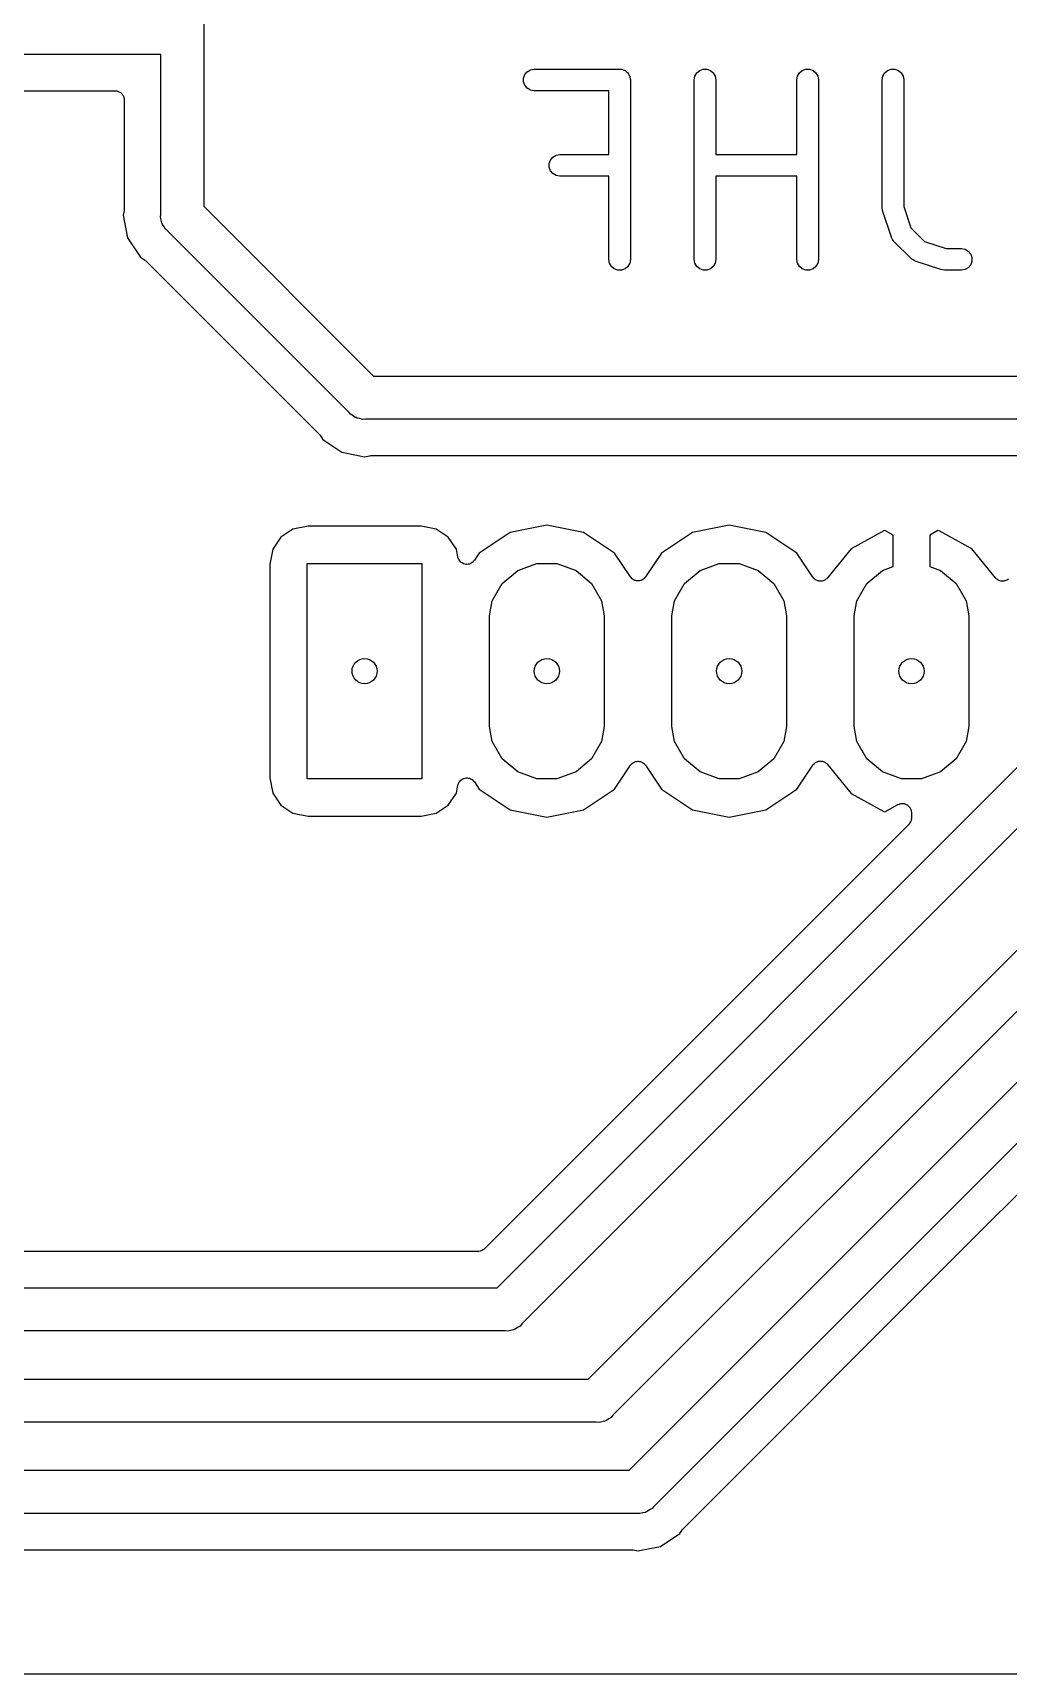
# Model space of a CAD drawing. Extents: x 99.1 to 195.6, y -78.7 to -33.
# Drawn here: x 146.51 to 160.1, y -78.74 to -55.88 of the extents above; entities that cross this region are included whole.
import ezdxf

# ---------------------------------------------------------------- set-up
doc = ezdxf.new("R2010")
doc.units = 0
doc.header["$MEASUREMENT"] = 0
doc.layers.add('BLACK', color=7, linetype='CONTINUOUS')

msp = doc.modelspace()

# ---------------------------------------------------------------- linework, layer by layer
at = {"layer": 'BLACK', "linetype": 'CONTINUOUS'}
for p, q in [((148.89, -50.8131), (148.89, -58.2957)), ((148.29, -56.18), (144.374, -56.18)), ((148.29, -58.4069), (148.29, -56.18)), ((153.346, -56.5099), (153.363, -56.461)), ((153.363, -56.461), (153.397, -56.421)), ((153.397, -56.421), (153.442, -56.395)), ((153.442, -56.395), (153.493, -56.386)), ((153.493, -56.386), (154.684, -56.386)), ((154.684, -56.386), (154.697, -56.3882)), ((154.697, -56.3882), (154.71, -56.3882)), ((154.71, -56.3882), (154.722, -56.3927)), ((154.722, -56.3927), (154.735, -56.395)), ((154.735, -56.395), (154.746, -56.4016)), ((154.746, -56.4016), (154.759, -56.406)), ((154.759, -56.406), (154.769, -56.4145)), ((154.769, -56.4145), (154.78, -56.421)), ((154.78, -56.421), (154.789, -56.4311)), ((154.789, -56.4311), (154.799, -56.4395)), ((154.799, -56.4395), (154.805, -56.4509)), ((154.805, -56.4509), (154.814, -56.461)), ((154.814, -56.461), (154.818, -56.4733)), ((155.733, -56.4846), (155.759, -56.4395)), ((155.759, -56.4395), (155.799, -56.406)), ((155.799, -56.406), (155.848, -56.3882)), ((155.848, -56.3882), (155.9, -56.3882)), ((155.9, -56.3882), (155.949, -56.406)), ((155.949, -56.406), (155.989, -56.4395)), ((155.989, -56.4395), (156.015, -56.4846)), ((157.162, -56.4846), (157.188, -56.4395)), ((157.188, -56.4395), (157.228, -56.406)), ((157.228, -56.406), (157.277, -56.3882)), ((157.277, -56.3882), (157.329, -56.3882)), ((157.329, -56.3882), (157.378, -56.406)), ((157.378, -56.406), (157.418, -56.4395)), ((157.418, -56.4395), (157.444, -56.4846)), ((158.352, -56.4846), (158.378, -56.4395)), ((158.378, -56.4395), (158.418, -56.406)), ((158.418, -56.406), (158.467, -56.3882)), ((158.467, -56.3882), (158.519, -56.3882)), ((158.519, -56.3882), (158.568, -56.406)), ((158.568, -56.406), (158.608, -56.4395)), ((158.608, -56.4395), (158.634, -56.4846)), ((144.637, -56.688), (147.655, -56.688)), ((147.655, -56.688), (147.666, -56.6899)), ((147.666, -56.6899), (147.677, -56.6899)), ((147.677, -56.6899), (147.687, -56.6937)), ((153.346, -56.562), (153.346, -56.5099)), ((153.363, -56.611), (153.346, -56.562)), ((153.397, -56.6509), (153.363, -56.611)), ((153.442, -56.6769), (153.397, -56.6509)), ((153.493, -56.686), (153.442, -56.6769)), ((154.534, -56.686), (153.493, -56.686)), ((154.534, -57.5764), (154.534, -56.686)), ((154.818, -56.4733), (154.825, -56.4846)), ((154.825, -56.4846), (154.827, -56.4976)), ((154.827, -56.4976), (154.832, -56.5099)), ((154.832, -56.5099), (154.832, -56.523)), ((154.832, -56.523), (154.834, -56.536)), ((154.834, -56.536), (154.834, -59.036)), ((155.724, -56.536), (155.733, -56.4846)), ((155.724, -59.036), (155.724, -56.536)), ((156.015, -56.4846), (156.024, -56.536)), ((156.024, -56.536), (156.024, -57.5764)), ((157.153, -56.536), (157.162, -56.4846)), ((157.153, -57.5764), (157.153, -56.536)), ((157.444, -56.4846), (157.453, -56.536)), ((157.453, -56.536), (157.453, -59.036)), ((158.343, -56.536), (158.352, -56.4846)), ((158.343, -58.3217), (158.343, -56.536)), ((158.634, -56.4846), (158.643, -56.536)), ((158.643, -56.536), (158.643, -58.2973)), ((147.687, -56.6937), (147.698, -56.6957)), ((147.698, -56.6957), (147.708, -56.7012)), ((147.708, -56.7012), (147.719, -56.705)), ((147.719, -56.705), (147.727, -56.7122)), ((147.727, -56.7122), (147.737, -56.7177)), ((147.737, -56.7177), (147.744, -56.7262)), ((147.744, -56.7262), (147.752, -56.7334)), ((147.752, -56.7334), (147.758, -56.743)), ((147.758, -56.743), (147.765, -56.7515)), ((147.765, -56.7515), (147.769, -56.7619)), ((147.769, -56.7619), (147.774, -56.7716)), ((147.774, -56.7716), (147.776, -56.7825)), ((147.776, -56.7825), (147.78, -56.7929)), ((147.78, -56.7929), (147.78, -56.8041)), ((147.78, -56.8041), (147.782, -56.815)), ((147.782, -56.815), (147.782, -58.3279)), ((153.754, -57.6115), (153.799, -57.5855)), ((153.799, -57.5855), (153.85, -57.5764)), ((153.85, -57.5764), (154.534, -57.5764)), ((156.024, -57.5764), (157.153, -57.5764)), ((153.703, -57.7004), (153.721, -57.6514)), ((153.703, -57.7525), (153.703, -57.7004)), ((153.721, -57.8014), (153.703, -57.7525)), ((153.721, -57.6514), (153.754, -57.6115)), ((153.754, -57.8413), (153.721, -57.8014)), ((153.799, -57.8674), (153.754, -57.8413)), ((153.85, -57.8764), (153.799, -57.8674)), ((154.534, -57.8764), (153.85, -57.8764)), ((154.534, -59.036), (154.534, -57.8764)), ((157.153, -57.8764), (156.024, -57.8764)), ((156.024, -57.8764), (156.024, -59.036)), ((157.153, -59.036), (157.153, -57.8764)), ((147.78, -58.3527), (147.766, -58.42)), ((147.766, -58.42), (147.824, -58.7119)), ((147.782, -58.3279), (147.78, -58.3402)), ((147.78, -58.3402), (147.78, -58.3527)), ((148.287, -58.4465), (148.29, -58.4069)), ((148.297, -58.485), (148.287, -58.4465)), ((148.304, -58.5242), (148.297, -58.485)), ((148.89, -58.2957), (151.254, -60.66)), ((158.348, -58.3453), (158.343, -58.3217)), ((158.351, -58.3691), (158.348, -58.3453)), ((158.47, -58.7262), (158.351, -58.3691)), ((158.643, -58.2973), (158.743, -58.5978)), ((147.824, -58.7119), (147.829, -58.7353)), ((147.829, -58.7353), (148.007, -59.0025)), ((148.31, -58.5358), (148.304, -58.5242)), ((148.314, -58.5487), (148.31, -58.5358)), ((148.337, -58.5813), (148.314, -58.5487)), ((148.357, -58.6158), (148.337, -58.5813)), ((148.387, -58.6414), (148.357, -58.6158)), ((150.909, -61.1629), (148.387, -58.6414)), ((158.474, -58.7338), (158.47, -58.7262)), ((158.476, -58.7422), (158.474, -58.7338)), ((158.487, -58.7566), (158.476, -58.7422)), ((158.743, -58.5978), (158.932, -58.7858)), ((158.495, -58.7721), (158.487, -58.7566)), ((158.501, -58.7778), (158.495, -58.7721)), ((158.506, -58.7849), (158.501, -58.7778)), ((158.744, -59.023), (158.506, -58.7849)), ((158.932, -58.7858), (159.232, -58.886)), ((159.232, -58.886), (159.446, -58.886)), ((159.446, -58.886), (159.497, -58.895)), ((159.497, -58.895), (159.542, -58.921)), ((159.542, -58.921), (159.576, -58.961)), ((159.576, -58.961), (159.593, -59.0099)), ((148.007, -59.0025), (148.065, -59.0407)), ((148.065, -59.0407), (148.074, -59.0493)), ((148.074, -59.0493), (148.084, -59.0565)), ((148.084, -59.0565), (150.494, -61.4662)), ((154.543, -59.0873), (154.534, -59.036)), ((154.569, -59.1324), (154.543, -59.0873)), ((154.609, -59.1659), (154.569, -59.1324)), ((154.658, -59.1837), (154.609, -59.1659)), ((154.71, -59.1837), (154.658, -59.1837)), ((154.759, -59.1659), (154.71, -59.1837)), ((154.799, -59.1324), (154.759, -59.1659)), ((154.825, -59.0873), (154.799, -59.1324)), ((154.834, -59.036), (154.825, -59.0873)), ((155.733, -59.0873), (155.724, -59.036)), ((155.759, -59.1324), (155.733, -59.0873)), ((155.799, -59.1659), (155.759, -59.1324)), ((155.848, -59.1837), (155.799, -59.1659)), ((155.9, -59.1837), (155.848, -59.1837)), ((155.949, -59.1659), (155.9, -59.1837)), ((155.989, -59.1324), (155.949, -59.1659)), ((156.015, -59.0873), (155.989, -59.1324)), ((156.024, -59.036), (156.015, -59.0873)), ((157.162, -59.0873), (157.153, -59.036)), ((157.188, -59.1324), (157.162, -59.0873)), ((157.228, -59.1659), (157.188, -59.1324)), ((157.277, -59.1837), (157.228, -59.1659)), ((157.329, -59.1837), (157.277, -59.1837)), ((157.378, -59.1659), (157.329, -59.1837)), ((157.418, -59.1324), (157.378, -59.1659)), ((157.444, -59.0873), (157.418, -59.1324)), ((157.453, -59.036), (157.444, -59.0873)), ((158.751, -59.0279), (158.744, -59.023)), ((158.757, -59.0344), (158.751, -59.0279)), ((158.773, -59.0428), (158.757, -59.0344)), ((158.787, -59.0528), (158.773, -59.0428)), ((158.795, -59.0551), (158.787, -59.0528)), ((158.803, -59.0592), (158.795, -59.0551)), ((159.16, -59.1783), (158.803, -59.0592)), ((159.184, -59.1818), (159.16, -59.1783)), ((159.208, -59.186), (159.184, -59.1818)), ((159.446, -59.186), (159.208, -59.186)), ((159.497, -59.1769), (159.446, -59.186)), ((159.542, -59.1509), (159.497, -59.1769)), ((159.576, -59.111), (159.542, -59.1509)), ((159.593, -59.062), (159.576, -59.111)), ((159.593, -59.0099), (159.593, -59.062)), ((151.254, -60.66), (172.671, -60.66)), ((150.934, -61.1934), (150.909, -61.1629)), ((150.969, -61.2133), (150.934, -61.1934)), ((151.001, -61.2361), (150.969, -61.2133)), ((151.014, -61.2396), (151.001, -61.2361)), ((151.026, -61.2463), (151.014, -61.2396)), ((151.065, -61.2532), (151.026, -61.2463)), ((151.103, -61.2635), (151.065, -61.2532)), ((151.143, -61.26), (151.103, -61.2635)), ((172.504, -61.26), (151.143, -61.26)), ((150.494, -61.4662), (150.501, -61.4765)), ((150.501, -61.4765), (150.509, -61.4855)), ((150.509, -61.4855), (150.547, -61.5425)), ((150.547, -61.5425), (150.815, -61.7211)), ((150.815, -61.7211), (151.063, -61.7704)), ((151.063, -61.7704), (151.063, -61.7704)), ((151.063, -61.7704), (151.13, -61.7838)), ((151.13, -61.7838), (151.197, -61.7704)), ((151.197, -61.7704), (151.21, -61.7702)), ((151.21, -61.7702), (151.222, -61.768)), ((151.222, -61.768), (172.046, -61.768)), ((150.132, -62.7915), (149.964, -62.9038)), ((150.343, -62.7496), (150.132, -62.7915)), ((151.917, -62.7496), (150.343, -62.7496)), ((152.128, -62.7915), (151.917, -62.7496)), ((152.296, -62.9038), (152.128, -62.7915)), ((153.16, -62.8379), (152.727, -63.127)), ((153.67, -62.7364), (153.16, -62.8379)), ((154.18, -62.8379), (153.67, -62.7364)), ((154.613, -63.127), (154.18, -62.8379)), ((155.7, -62.8379), (155.267, -63.127)), ((156.21, -62.7364), (155.7, -62.8379)), ((156.72, -62.8379), (156.21, -62.7364)), ((157.153, -63.127), (156.72, -62.8379)), ((158.363, -62.816), (157.908, -63.0648)), ((158.381, -62.8121), (158.363, -62.816)), ((158.496, -62.8752), (158.381, -62.8121)), ((159.119, -62.8121), (159.004, -62.8752)), ((159.137, -62.816), (159.119, -62.8121)), ((159.592, -63.0648), (159.137, -62.816)), ((149.851, -63.0718), (149.81, -63.2825)), ((149.964, -62.9038), (149.851, -63.0718)), ((152.409, -63.0718), (152.296, -62.9038)), ((152.43, -63.1809), (152.409, -63.0718)), ((157.908, -63.0648), (157.581, -63.4711)), ((158.496, -63.3111), (158.496, -62.8752)), ((159.004, -62.8752), (159.004, -63.3111)), ((159.919, -63.4711), (159.592, -63.0648)), ((149.81, -63.2825), (149.81, -66.2575)), ((150.33, -66.27), (150.33, -63.27)), ((150.33, -63.27), (151.93, -63.27)), ((151.93, -63.27), (151.93, -66.27)), ((152.436, -63.1963), (152.43, -63.1809)), ((152.441, -63.2123), (152.436, -63.1963)), ((152.444, -63.2168), (152.441, -63.2123)), ((152.446, -63.222), (152.444, -63.2168)), ((152.457, -63.2345), (152.446, -63.222)), ((152.467, -63.2478), (152.457, -63.2345)), ((152.472, -63.251), (152.467, -63.2478)), ((152.475, -63.2552), (152.472, -63.251)), ((152.49, -63.2631), (152.475, -63.2552)), ((152.504, -63.2724), (152.49, -63.2631)), ((152.509, -63.2737), (152.504, -63.2724)), ((152.514, -63.2764), (152.509, -63.2737)), ((152.53, -63.2789), (152.514, -63.2764)), ((152.546, -63.2828), (152.53, -63.2789)), ((152.552, -63.2822), (152.546, -63.2828)), ((152.558, -63.2831), (152.552, -63.2822)), ((152.574, -63.2798), (152.558, -63.2831)), ((152.59, -63.278), (152.574, -63.2798)), ((152.595, -63.2756), (152.59, -63.278)), ((152.601, -63.2745), (152.595, -63.2756)), ((152.615, -63.2659), (152.601, -63.2745)), ((152.63, -63.2585), (152.615, -63.2659)), ((152.634, -63.2545), (152.63, -63.2585)), ((152.639, -63.2516), (152.634, -63.2545)), ((152.649, -63.2387), (152.639, -63.2516)), ((152.66, -63.2267), (152.649, -63.2387)), ((152.727, -63.127), (152.66, -63.2267)), ((153.264, -63.3665), (153.529, -63.27)), ((153.529, -63.27), (153.811, -63.27)), ((153.811, -63.27), (154.076, -63.3665)), ((154.834, -63.4583), (154.613, -63.127)), ((155.267, -63.127), (155.046, -63.4583)), ((155.804, -63.3665), (156.069, -63.27)), ((156.069, -63.27), (156.351, -63.27)), ((156.351, -63.27), (156.616, -63.3665)), ((157.377, -63.4621), (157.153, -63.127)), ((158.344, -63.3665), (158.496, -63.3111)), ((159.004, -63.3111), (159.156, -63.3665)), ((152.907, -63.7922), (153.048, -63.5478)), ((153.048, -63.5478), (153.264, -63.3665)), ((154.076, -63.3665), (154.292, -63.5478)), ((154.292, -63.5478), (154.433, -63.7922)), ((154.844, -63.4683), (154.834, -63.4583)), ((154.852, -63.4795), (154.844, -63.4683)), ((154.859, -63.4841), (154.852, -63.4795)), ((154.865, -63.4902), (154.859, -63.4841)), ((154.877, -63.4963), (154.865, -63.4902)), ((154.889, -63.504), (154.877, -63.4963)), ((154.897, -63.506), (154.889, -63.504)), ((154.904, -63.5097), (154.897, -63.506)), ((154.918, -63.5112), (154.904, -63.5097)), ((154.932, -63.5145), (154.918, -63.5112)), ((154.94, -63.5136), (154.932, -63.5145)), ((154.948, -63.5145), (154.94, -63.5136)), ((154.962, -63.5112), (154.948, -63.5145)), ((154.976, -63.5097), (154.962, -63.5112)), ((154.983, -63.506), (154.976, -63.5097)), ((154.991, -63.504), (154.983, -63.506)), ((155.003, -63.4963), (154.991, -63.504)), ((155.015, -63.4902), (155.003, -63.4963)), ((155.021, -63.4841), (155.015, -63.4902)), ((155.028, -63.4795), (155.021, -63.4841)), ((155.036, -63.4683), (155.028, -63.4795)), ((155.046, -63.4583), (155.036, -63.4683)), ((155.447, -63.7922), (155.588, -63.5478)), ((155.588, -63.5478), (155.804, -63.3665)), ((156.616, -63.3665), (156.832, -63.5478)), ((156.832, -63.5478), (156.973, -63.7922)), ((157.383, -63.468), (157.377, -63.4621)), ((157.387, -63.4751), (157.383, -63.468)), ((157.398, -63.4839), (157.387, -63.4751)), ((157.407, -63.4939), (157.398, -63.4839)), ((157.415, -63.4976), (157.407, -63.4939)), ((157.421, -63.5028), (157.415, -63.4976)), ((157.434, -63.5073), (157.421, -63.5028)), ((157.447, -63.5134), (157.434, -63.5073)), ((157.455, -63.5143), (157.447, -63.5134)), ((157.463, -63.517), (157.455, -63.5143)), ((157.477, -63.5167), (157.463, -63.517)), ((157.491, -63.5182), (157.477, -63.5167)), ((157.499, -63.5163), (157.491, -63.5182)), ((157.507, -63.5161), (157.499, -63.5163)), ((157.52, -63.511), (157.507, -63.5161)), ((157.534, -63.5077), (157.52, -63.511)), ((157.541, -63.5031), (157.534, -63.5077)), ((157.548, -63.5001), (157.541, -63.5031)), ((157.559, -63.491), (157.548, -63.5001)), ((157.57, -63.4832), (157.559, -63.491)), ((157.575, -63.4766), (157.57, -63.4832)), ((157.581, -63.4711), (157.575, -63.4766)), ((157.987, -63.7922), (158.128, -63.5478)), ((158.128, -63.5478), (158.344, -63.3665)), ((159.156, -63.3665), (159.372, -63.5478)), ((159.372, -63.5478), (159.513, -63.7922)), ((159.925, -63.4766), (159.919, -63.4711)), ((159.93, -63.4832), (159.925, -63.4766)), ((159.941, -63.491), (159.93, -63.4832)), ((159.952, -63.5001), (159.941, -63.491)), ((159.959, -63.5031), (159.952, -63.5001)), ((159.966, -63.5077), (159.959, -63.5031)), ((159.98, -63.5111), (159.966, -63.5077)), ((159.993, -63.5161), (159.98, -63.5111)), ((160.001, -63.5163), (159.993, -63.5161)), ((160.009, -63.5182), (160.001, -63.5163)), ((160.023, -63.5167), (160.009, -63.5182)), ((160.037, -63.517), (160.023, -63.5167)), ((160.045, -63.5143), (160.037, -63.517)), ((160.053, -63.5134), (160.045, -63.5143)), ((160.066, -63.5073), (160.053, -63.5134)), ((160.079, -63.5028), (160.066, -63.5073)), ((160.085, -63.4976), (160.079, -63.5028)), ((160.093, -63.4939), (160.085, -63.4976)), ((160.102, -63.4839), (160.093, -63.4939)), ((152.87, -64), (152.907, -63.7922)), ((152.87, -65.54), (152.87, -64)), ((154.433, -63.7922), (154.47, -64)), ((154.47, -64), (154.47, -65.54)), ((155.41, -64), (155.447, -63.7922)), ((155.41, -65.54), (155.41, -64)), ((156.973, -63.7922), (157.01, -64)), ((157.01, -64), (157.01, -65.54)), ((157.95, -64), (157.987, -63.7922)), ((157.95, -65.54), (157.95, -64)), ((159.513, -63.7922), (159.55, -64)), ((159.55, -64), (159.55, -65.54)), ((152.907, -65.7478), (152.87, -65.54)), ((154.47, -65.54), (154.433, -65.7478)), ((155.447, -65.7478), (155.41, -65.54)), ((157.01, -65.54), (156.973, -65.7478)), ((157.987, -65.7478), (157.95, -65.54)), ((159.55, -65.54), (159.513, -65.7478)), ((153.048, -65.9922), (152.907, -65.7478)), ((152.976, -73.36), (160.549, -65.7867)), ((154.246, -74.63), (163.089, -65.7867)), ((154.433, -65.7478), (154.292, -65.9922)), ((155.588, -65.9922), (155.447, -65.7478)), ((156.973, -65.7478), (156.832, -65.9922)), ((158.128, -65.9922), (157.987, -65.7478)), ((159.513, -65.7478), (159.372, -65.9922)), ((153.264, -66.1735), (153.048, -65.9922)), ((154.292, -65.9922), (154.076, -66.1735)), ((154.844, -66.0717), (154.852, -66.0605)), ((154.852, -66.0605), (154.859, -66.0559)), ((154.859, -66.0559), (154.865, -66.0498)), ((154.865, -66.0498), (154.877, -66.0437)), ((154.877, -66.0437), (154.889, -66.036)), ((154.889, -66.036), (154.897, -66.034)), ((154.897, -66.034), (154.904, -66.0303)), ((154.904, -66.0303), (154.918, -66.0288)), ((154.918, -66.0288), (154.932, -66.0255)), ((154.932, -66.0255), (154.94, -66.0264)), ((154.94, -66.0264), (154.948, -66.0255)), ((154.948, -66.0255), (154.962, -66.0288)), ((154.962, -66.0288), (154.976, -66.0303)), ((154.976, -66.0303), (154.983, -66.034)), ((154.983, -66.034), (154.991, -66.036)), ((154.991, -66.036), (155.003, -66.0437)), ((155.003, -66.0437), (155.015, -66.0498)), ((155.015, -66.0498), (155.021, -66.0559)), ((155.021, -66.0559), (155.028, -66.0605)), ((155.028, -66.0605), (155.036, -66.0717)), ((155.804, -66.1735), (155.588, -65.9922)), ((156.832, -65.9922), (156.616, -66.1735)), ((157.383, -66.072), (157.387, -66.0649)), ((157.387, -66.0649), (157.398, -66.0561)), ((157.398, -66.0561), (157.407, -66.0461)), ((157.407, -66.0461), (157.415, -66.0424)), ((157.415, -66.0424), (157.421, -66.0372)), ((157.421, -66.0372), (157.434, -66.0327)), ((157.434, -66.0327), (157.447, -66.0266)), ((157.447, -66.0266), (157.455, -66.0257)), ((157.455, -66.0257), (157.463, -66.023)), ((157.463, -66.023), (157.477, -66.0233)), ((157.477, -66.0233), (157.491, -66.0218)), ((157.491, -66.0218), (157.499, -66.0237)), ((157.499, -66.0237), (157.507, -66.0239)), ((157.507, -66.0239), (157.52, -66.0289)), ((157.52, -66.0289), (157.534, -66.0323)), ((157.534, -66.0323), (157.541, -66.0369)), ((157.541, -66.0369), (157.548, -66.0399)), ((157.548, -66.0399), (157.559, -66.049)), ((157.559, -66.049), (157.57, -66.0568)), ((157.57, -66.0568), (157.575, -66.0634)), ((157.575, -66.0634), (157.581, -66.0689)), ((158.344, -66.1735), (158.128, -65.9922)), ((159.372, -65.9922), (159.156, -66.1735)), ((149.81, -66.2575), (149.851, -66.4682)), ((151.93, -66.27), (150.33, -66.27)), ((152.457, -66.3055), (152.467, -66.2922)), ((152.467, -66.2922), (152.472, -66.289)), ((152.472, -66.289), (152.475, -66.2848)), ((152.475, -66.2848), (152.49, -66.2769)), ((152.49, -66.2769), (152.504, -66.2676)), ((152.504, -66.2676), (152.509, -66.2663)), ((152.509, -66.2663), (152.514, -66.2636)), ((152.514, -66.2636), (152.53, -66.2611)), ((152.53, -66.2611), (152.546, -66.2572)), ((152.546, -66.2572), (152.552, -66.2578)), ((152.552, -66.2578), (152.558, -66.2569)), ((152.558, -66.2569), (152.574, -66.2602)), ((152.574, -66.2602), (152.59, -66.262)), ((152.59, -66.262), (152.595, -66.2644)), ((152.595, -66.2644), (152.601, -66.2655)), ((152.601, -66.2655), (152.615, -66.2741)), ((152.615, -66.2741), (152.63, -66.2815)), ((152.63, -66.2815), (152.634, -66.2855)), ((152.634, -66.2855), (152.639, -66.2884)), ((152.639, -66.2884), (152.649, -66.3014)), ((153.529, -66.27), (153.264, -66.1735)), ((160.977, -66.2074), (153.321, -73.8629)), ((153.811, -66.27), (153.529, -66.27)), ((154.076, -66.1735), (153.811, -66.27)), ((163.517, -66.2074), (154.591, -75.1329)), ((154.613, -66.413), (154.834, -66.0817)), ((154.834, -66.0817), (154.844, -66.0717)), ((155.036, -66.0717), (155.046, -66.0817)), ((155.046, -66.0817), (155.267, -66.413)), ((156.069, -66.27), (155.804, -66.1735)), ((156.351, -66.27), (156.069, -66.27)), ((156.616, -66.1735), (156.351, -66.27)), ((157.153, -66.413), (157.377, -66.0779)), ((157.377, -66.0779), (157.383, -66.072)), ((157.581, -66.0689), (157.908, -66.4752)), ((158.609, -66.27), (158.344, -66.1735)), ((158.891, -66.27), (158.609, -66.27)), ((159.156, -66.1735), (158.891, -66.27)), ((149.851, -66.4682), (149.964, -66.6362)), ((152.296, -66.6362), (152.409, -66.4682)), ((152.409, -66.4682), (152.43, -66.3591)), ((152.43, -66.3591), (152.436, -66.3436)), ((152.436, -66.3436), (152.441, -66.3277)), ((152.441, -66.3277), (152.444, -66.3232)), ((152.444, -66.3232), (152.446, -66.318)), ((152.446, -66.318), (152.457, -66.3055)), ((152.649, -66.3014), (152.66, -66.3133)), ((152.66, -66.3133), (152.727, -66.413)), ((152.727, -66.413), (153.16, -66.7021)), ((154.18, -66.7021), (154.613, -66.413)), ((155.267, -66.413), (155.7, -66.7021)), ((156.72, -66.7021), (157.153, -66.413)), ((157.908, -66.4752), (158.363, -66.724)), ((149.964, -66.6362), (150.132, -66.7485)), ((150.132, -66.7485), (150.343, -66.7904)), ((151.917, -66.7904), (152.128, -66.7485)), ((152.128, -66.7485), (152.296, -66.6362)), ((153.16, -66.7021), (153.67, -66.8036)), ((153.67, -66.8036), (154.18, -66.7021)), ((155.7, -66.7021), (156.21, -66.8036)), ((156.21, -66.8036), (156.72, -66.7021)), ((158.363, -66.724), (158.381, -66.7279)), ((158.381, -66.7279), (158.562, -66.6286)), ((158.562, -66.6286), (158.581, -66.6219)), ((158.581, -66.6219), (158.601, -66.6148)), ((158.601, -66.6148), (158.602, -66.6148)), ((158.602, -66.6148), (158.604, -66.6144)), ((158.604, -66.6144), (158.624, -66.6148)), ((158.624, -66.6148), (158.645, -66.6148)), ((158.645, -66.6148), (158.646, -66.6153)), ((158.646, -66.6153), (158.648, -66.6153)), ((158.648, -66.6153), (158.667, -66.6228)), ((158.667, -66.6228), (158.686, -66.6299)), ((158.686, -66.6299), (158.688, -66.6308)), ((158.688, -66.6308), (158.689, -66.6313)), ((158.689, -66.6313), (158.704, -66.645)), ((158.704, -66.645), (158.72, -66.6583)), ((158.72, -66.6583), (158.721, -66.6595)), ((158.721, -66.6595), (158.722, -66.6604)), ((158.722, -66.6604), (158.732, -66.6785)), ((158.732, -66.6785), (158.742, -66.6965)), ((158.742, -66.6965), (158.743, -66.6978)), ((158.743, -66.6978), (158.743, -66.699)), ((158.743, -66.699), (158.746, -66.7195)), ((158.746, -66.7195), (158.75, -66.7399)), ((158.75, -66.7399), (158.75, -66.8147)), ((150.343, -66.7904), (151.917, -66.7904)), ((158.713, -66.9045), (152.803, -72.8148)), ((158.716, -66.8999), (158.713, -66.9045)), ((158.72, -66.8963), (158.716, -66.8999)), ((158.729, -66.882), (158.72, -66.8963)), ((158.738, -66.8684), (158.729, -66.882)), ((158.74, -66.863), (158.738, -66.8684)), ((158.742, -66.8581), (158.74, -66.863)), ((158.745, -66.8418), (158.742, -66.8581)), ((158.75, -66.8258), (158.745, -66.8418)), ((158.75, -66.8147), (158.749, -66.8202)), ((158.749, -66.8202), (158.75, -66.8258)), ((154.816, -75.9), (163.609, -67.1071)), ((163.954, -67.61), (155.161, -76.4029)), ((159.396, -72.8869), (164.127, -68.1552)), ((152.713, -72.852), (126.117, -72.852)), ((152.718, -72.851), (152.713, -72.852)), ((152.724, -72.8515), (152.718, -72.851)), ((152.74, -72.8472), (152.724, -72.8515)), ((152.756, -72.8443), (152.74, -72.8472)), ((152.761, -72.8415), (152.756, -72.8443)), ((152.766, -72.8401), (152.761, -72.8415)), ((152.78, -72.8306), (152.766, -72.8401)), ((152.794, -72.8223), (152.78, -72.8306)), ((152.798, -72.818), (152.794, -72.8223)), ((152.803, -72.8148), (152.798, -72.818)), ((155.576, -76.7062), (159.396, -72.8869)), ((159.396, -72.8869), (159.396, -72.8869)), ((125.854, -73.36), (152.976, -73.36)), ((153.087, -73.96), (125.743, -73.96)), ((153.127, -73.9635), (153.087, -73.96)), ((153.165, -73.9532), (153.127, -73.9635)), ((153.204, -73.9463), (153.165, -73.9532)), ((153.216, -73.9396), (153.204, -73.9463)), ((153.229, -73.9361), (153.216, -73.9396)), ((153.261, -73.9133), (153.229, -73.9361)), ((153.296, -73.8934), (153.261, -73.9133)), ((153.321, -73.8629), (153.296, -73.8934)), ((123.949, -74.63), (154.246, -74.63)), ((154.499, -75.2061), (154.486, -75.2096)), ((154.531, -75.1833), (154.499, -75.2061)), ((154.566, -75.1634), (154.531, -75.1833)), ((154.591, -75.1329), (154.566, -75.1634)), ((154.357, -75.23), (123.838, -75.23)), ((154.397, -75.2335), (154.357, -75.23)), ((154.435, -75.2232), (154.397, -75.2335)), ((154.474, -75.2163), (154.435, -75.2232)), ((154.486, -75.2096), (154.474, -75.2163)), ((122.679, -75.9), (154.816, -75.9)), ((154.927, -76.5), (122.568, -76.5)), ((154.967, -76.5035), (154.927, -76.5)), ((155.005, -76.4932), (154.967, -76.5035)), ((155.044, -76.4863), (155.005, -76.4932)), ((155.056, -76.4796), (155.044, -76.4863)), ((155.069, -76.4761), (155.056, -76.4796)), ((155.101, -76.4533), (155.069, -76.4761)), ((155.136, -76.4334), (155.101, -76.4533)), ((155.161, -76.4029), (155.136, -76.4334)), ((155.255, -76.9611), (155.523, -76.7825)), ((155.523, -76.7825), (155.561, -76.7255)), ((155.561, -76.7255), (155.569, -76.7165)), ((155.569, -76.7165), (155.576, -76.7062)), ((122.647, -77.008), (154.848, -77.008)), ((154.848, -77.008), (154.86, -77.0102)), ((154.86, -77.0102), (154.873, -77.0104)), ((154.873, -77.0104), (154.94, -77.0238)), ((154.94, -77.0238), (155.007, -77.0104)), ((155.007, -77.0104), (155.255, -76.9611)), ((195.453, -78.74), (99.187, -78.74))]:
    msp.add_line(p, q, dxfattribs=at)
at = {"layer": 'BLACK'}
for centre in [(151.13, -64.77), (151.13, -64.77), (153.67, -64.77), (153.67, -64.77), (156.21, -64.77), (156.21, -64.77), (158.75, -64.77), (158.75, -64.77)]:
    msp.add_circle(centre, 0.175, dxfattribs=at)

doc.saveas('drawing.dxf')
